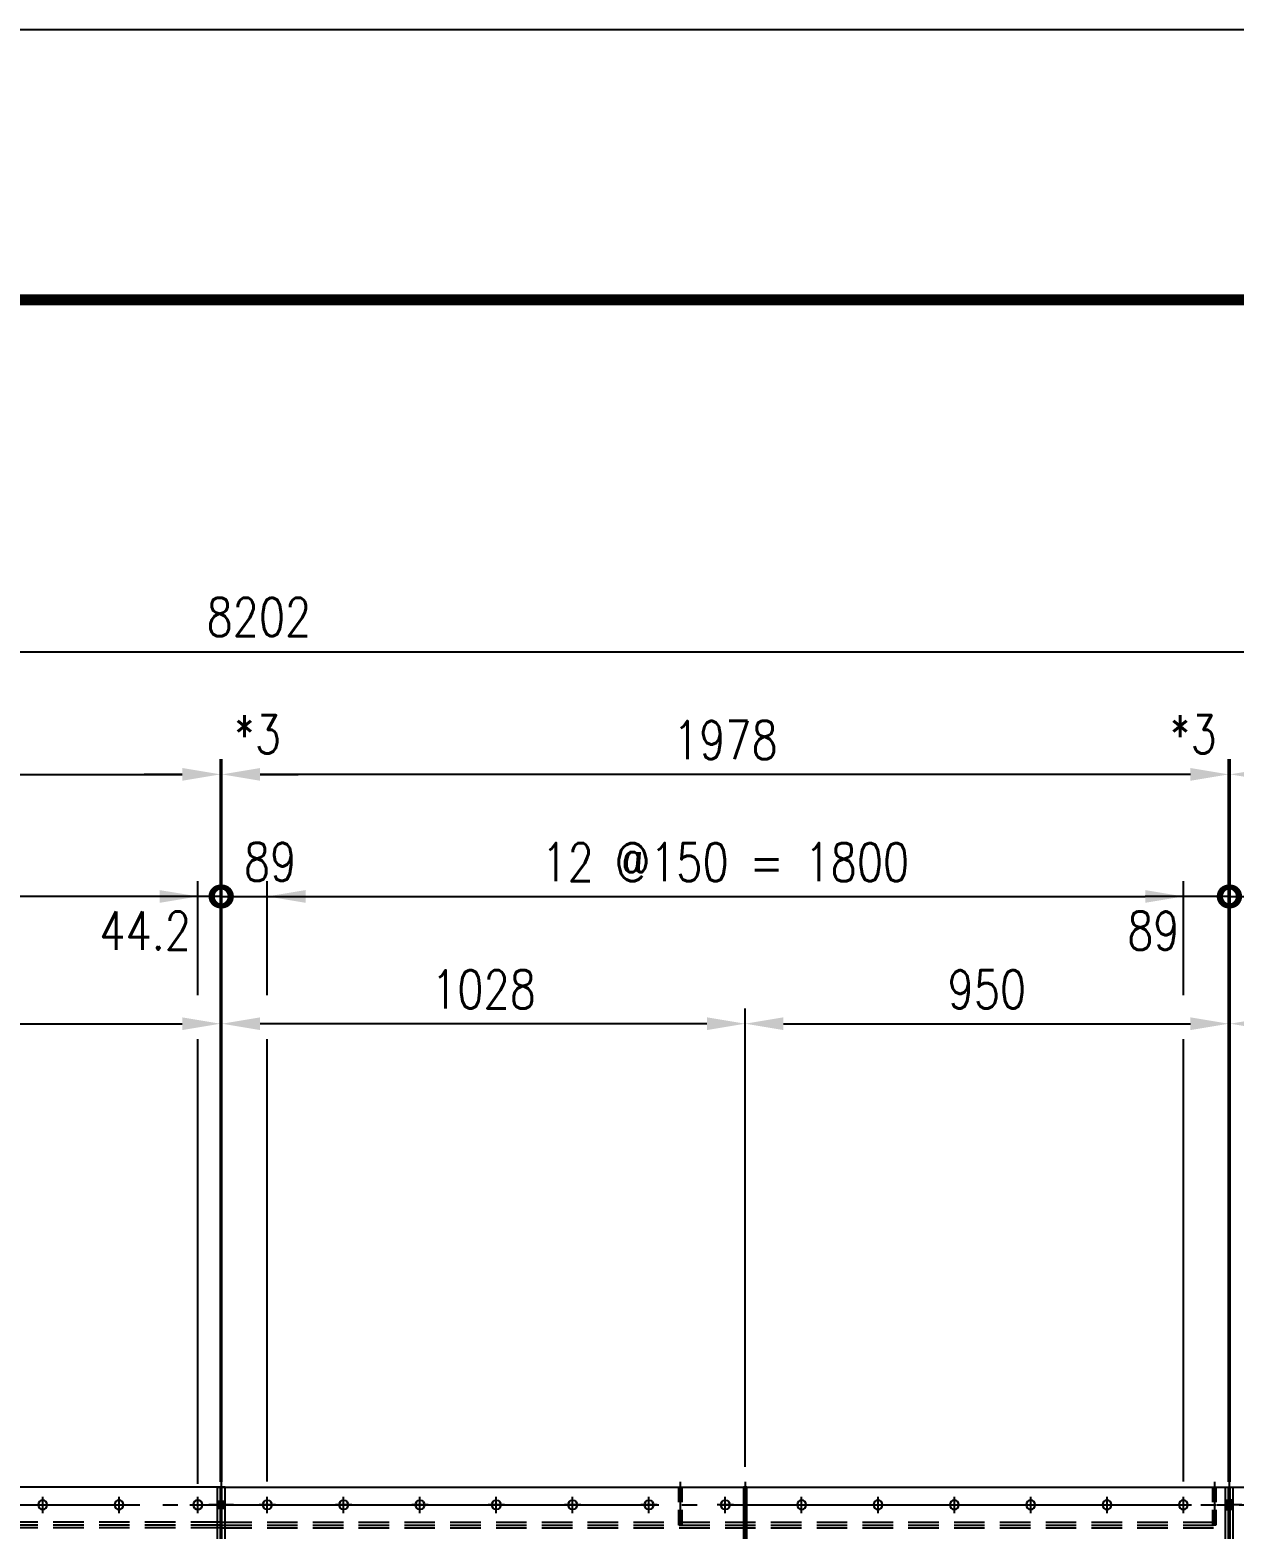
# Model space of a CAD drawing. Header units: millimetres. Extents: x 0 to 232280, y -26939 to 23794.
# Drawn here: x 10465 to 12831, y -5757 to -2810 of the extents above; entities that cross this region are included whole.
import ezdxf

# ---------------------------------------------------------------- set-up
doc = ezdxf.new("R2010")
doc.units = ezdxf.units.MM
doc.header["$LTSCALE"] = 30
doc.linetypes.add('JNK-CENTER', pattern=[34, 30, -1.5, 1, -1.5])
doc.linetypes.add('JNK-HIDDEN', pattern=[3, 2, -1])
for name, color, linetype in [('CEN-R', 1, 'JNK-CENTER'), ('CON-G', 3, 'Continuous'), ('conL-g', 3, 'Continuous'), ('Dim-W', 7, 'Continuous'), ('HID-Y', 2, 'JNK-HIDDEN'), ('STL-OBJT', 7, 'Continuous')]:
    doc.layers.add(name, color=color, linetype=linetype)
doc.styles.add('SIMPLEX', font='simplex.shx', dxfattribs={"width": 0.8})
doc.dimstyles.new('DIM30', dxfattribs={"dimscale": 30, "dimtxt": 2.5, "dimasz": 2.5, "dimexe": 1, "dimexo": 1, "dimgap": 1, "dimtad": 1, "dimdec": 0, "dimdsep": 46, "dimtxsty": 'SIMPLEX', "dimcen": 0, "dimclrd": 7, "dimclre": 7, "dimclrt": 2, "dimadec": 1, "dimazin": 2, "dimtfac": 1, "dimtdec": 0, "dimtix": 1, "dimtmove": 2, "dimatfit": 0, "dimfxl": 1, "dimtolj": 1, "dimtzin": 0, "dimarcsym": 0})

# ---------------------------------------------------------------- blocks, each defined once
blk = doc.blocks.new('TITLE')
at = {"color": 7}
blk.add_line((841, 594.8536585365848), (0, 594.8536585365848), dxfattribs=at)
at = {"color": 7, "const_width": 0.7073170731707307}
blk.add_lwpolyline([(823.3170731707312, 577.1707317073162), (27.93902439025055, 577.1707317073162)], dxfattribs=at)
blk = doc.blocks.new('A$C57EE18C0')
for points in [[(-7.499999999937184, -26.00000010875075), (-7.499999999940304, -44.00000010875075), (7.500000000062812, -26.00000010480042), (7.500000000059693, -44.00000010480042)], [(-7.499999999937184, -130.9999938464414), (-7.499999999940304, -148.9999938464414), (7.500000000062812, -130.999993842491), (7.500000000059693, -148.999993842491)], [(-7.499999965701008, -260.9999938464414), (-7.499999965704127, -278.9999938464414), (7.500000034298989, -260.999993842491), (7.500000034295869, -278.999993842491)], [(-7.499999965701008, -390.9999938464414), (-7.499999965704127, -408.9999938464414), (7.500000034298989, -390.9999938424911), (7.500000034295869, -408.9999938424911)], [(-7.499999965701008, -520.9999938464414), (-7.499999965704127, -538.9999938464414), (7.500000034298989, -520.999993842491), (7.500000034295869, -538.999993842491)], [(-7.499999965700979, -650.9999938464414), (-7.499999965704099, -668.9999938464414), (7.500000034299017, -650.999993842491), (7.500000034295898, -668.999993842491)], [(-7.499999965700979, -798.9999953845083), (-7.499999965704099, -780.9999953845083), (7.500000034299017, -798.9999953884587), (7.500000034295898, -780.9999953884587)], [(-7.499999965701008, -928.9999953845083), (-7.499999965704127, -910.9999953845083), (7.500000034298989, -928.9999953884587), (7.500000034295869, -910.9999953884587)], [(-7.499999965701008, -1058.999995384508), (-7.499999965704127, -1040.999995384508), (7.500000034298989, -1058.999995388459), (7.500000034295869, -1040.999995388459)], [(-7.499999965701008, -1188.999995384508), (-7.499999965704127, -1170.999995384508), (7.500000034298989, -1188.999995388459), (7.500000034295869, -1170.999995388459)], [(-7.499999999937184, -1318.999995384508), (-7.499999999940304, -1300.999995384508), (7.500000000062812, -1318.999995388459), (7.500000000059693, -1300.999995388459)], [(-7.499999999937184, -1423.999989122199), (-7.499999999940304, -1405.999989122199), (7.500000000062812, -1423.999989126149), (7.500000000059693, -1405.999989126149)]]:
    blk.add_solid(points)
at = {"layer": 'CEN-R'}
for p, q in [((0, 51.14424821723878), (0, -1473.733601126081)), ((-24.40582452122362, -35.00000011320299), (24.40582452128547, -35.00000010034819)), ((-24.40582452122362, -139.9999938508936), (24.40582452128547, -139.9999938380388)), ((-24.40582448698744, -269.9999938508936), (24.40582455552164, -269.9999938380388)), ((-24.40582448698744, -399.9999938508936), (24.40582455552164, -399.9999938380388)), ((-24.40582448698744, -529.9999938508936), (24.40582455552164, -529.9999938380388)), ((-24.40582448698742, -659.9999938508936), (24.40582455552167, -659.9999938380388)), ((-24.40582448698742, -789.9999953800561), (24.40582455552167, -789.9999953929109)), ((-24.40582448698744, -919.9999953800561), (24.40582455552164, -919.9999953929109)), ((-24.40582448698744, -1049.999995380056), (24.40582455552164, -1049.999995392911)), ((-24.40582448698744, -1179.999995380056), (24.40582455552164, -1179.999995392911)), ((-24.40582452122362, -1309.999995380056), (24.40582452128547, -1309.999995392911)), ((-24.40582452122362, -1414.999989117747), (24.40582452128547, -1414.999989130602))]:
    blk.add_line(p, q, dxfattribs=at)
at = {"layer": 'CON-G'}
for p, q in [((1.500000001838998, -4.048524715472013e-08), (1.500000000922228, 4.031971911899745e-08)), ((-7.500000000040018, -724.9999946154749), (-7.499999999914507, -1.132029865402728e-07)), ((-1.500000000085493, -1.132029865402728e-07), (-7.499999999914507, -1.132029865402728e-07)), ((-1.499999999959982, -724.9999946154767), (-1.500000000085493, -1.132029865402728e-07)), ((-1.499999999959982, -724.9999946154749), (-1.500000000085493, -1.132029865402728e-07)), ((1.499999999959982, -724.9999946154767), (1.500000000085493, -1.132029865402728e-07)), ((1.499999999959982, -724.9999946154749), (1.500000000085493, -1.132029865402728e-07)), ((7.500000000085493, -1.132029865402728e-07), (1.500000000085493, -1.132029865402728e-07)), ((7.499999999959982, -724.9999946154749), (7.500000000085493, -1.132029865402728e-07)), ((-7.500000000040018, -724.9999946154749), (-7.499999999914507, -1449.999989117747)), ((-1.499999999959982, -724.999994615473), (-1.500000000085493, -1449.999989117747)), ((-1.499999999959982, -724.9999946154749), (-1.500000000085493, -1449.999989117747)), ((1.499999999959982, -724.999994615473), (1.500000000085493, -1449.999989117747)), ((1.499999999959982, -724.9999946154749), (1.500000000085493, -1449.999989117747)), ((7.499999999959982, -724.9999946154749), (7.500000000085493, -1449.999989117747)), ((-1.500000000085493, -1449.999989117747), (-7.499999999914507, -1449.999989117747)), ((1.500000001838998, -1449.999989190464), (1.500000000922228, -1449.999989271269)), ((7.500000000085493, -1449.999989117747), (1.500000000085493, -1449.999989117747))]:
    blk.add_line(p, q, dxfattribs=at)
blk = doc.blocks.new('A$C2FEE125F')
at = {"layer": 'CEN-R'}
for p, q in [((-16.02568226856238, 0), (16.02568226856238, 0)), ((0, 16.02568226856238), (0, -16.02568226856238))]:
    blk.add_line(p, q, dxfattribs=at)
at = {"layer": 'conL-g'}
blk.add_circle((0, 0), 9, dxfattribs=at)
blk = doc.blocks.new('A$C0E622BE6')
at = {"layer": 'CEN-R'}
blk.add_line((2.328306436538696e-10, 13.9743177308701), (-3.492459654808044e-10, -17.5342268741224), dxfattribs=at)
at = {"layer": 'HID-Y'}
for p, q in [((-8.999999999883585, -3.000000001222361), (-9.000000000116415, -8.999999999941792)), ((9, -3.000000001164153), (9, -9))]:
    blk.add_line(p, q, dxfattribs=at)
blk = doc.blocks.new('*D690')
at = {"layer": 'DEFPOINTS', "color": 0, "transparency": 16777216}
for p in [(6739.587615544595, -4033.583586955228), (6739.587615544595, -4049.36094676828), (14941.58761476717, -5694.550472429928)]:
    blk.add_point(p, dxfattribs=at)
at = {"layer": 'Dim-W', "color": 7, "lineweight": -2, "transparency": 16777216}
for p, q in [((6739.587615544595, -4019.36094676828), (6739.587615544595, -4003.583586955228)), ((14941.58761476717, -4297.487635298839), (14941.58761476717, -4003.583586955228)), ((14866.58761476717, -4033.583586955228), (6814.587615544595, -4033.583586955228)), ((14941.58761476717, -4509.616268846803), (14941.58761476717, -4344.77523529073)), ((14941.58761476717, -5664.550472429928), (14941.58761476717, -4583.187080169606))]:
    blk.add_line(p, q, dxfattribs=at)
at = {"layer": 'Dim-W', "color": 7, "transparency": 16777216}
for points in [[(6814.587615544595, -4021.083586955228), (6814.587615544595, -4046.083586955228), (6739.587615544595, -4033.583586955228)], [(14866.58761476717, -4021.083586955228), (14866.58761476717, -4046.083586955228), (14941.58761476717, -4033.583586955228)]]:
    blk.add_solid(points, dxfattribs=at)
at = {"layer": 'Dim-W', "color": 2, "transparency": 16777216, "insert": (10914.58964577941, -3964.2286342388), "char_height": 75, "attachment_point": 5, "style": 'SIMPLEX'}
blk.add_mtext('\\A1;8202', dxfattribs=at)
blk = doc.blocks.new('*D606')
at = {"layer": 'DEFPOINTS', "color": 0, "transparency": 16777216}
for p in [(10839.08761476729, -4763.733960848194), (9669.887619529456, -5664.550472420704), (10839.08761476729, -5674.550473868923)]:
    blk.add_point(p, dxfattribs=at)
at = {"layer": 'Dim-W', "color": 7, "lineweight": -2, "transparency": 16777216}
for p, q in [((9669.887619529456, -5634.550472420704), (9669.887619529456, -4733.733960848194)), ((10839.08761476729, -5644.550473868923), (10839.08761476729, -4733.733960848194)), ((9744.887619529456, -4763.733960848194), (10764.08761476729, -4763.733960848194))]:
    blk.add_line(p, q, dxfattribs=at)
at = {"layer": 'Dim-W', "color": 7, "transparency": 16777216}
for points in [[(9744.887619529456, -4751.233960848194), (9744.887619529456, -4776.233960848194), (9669.887619529456, -4763.733960848194)], [(10764.08761476729, -4751.233960848194), (10764.08761476729, -4776.233960848194), (10839.08761476729, -4763.733960848194)]]:
    blk.add_solid(points, dxfattribs=at)
at = {"layer": 'Dim-W', "color": 2, "transparency": 16777216, "insert": (10254.48761714837, -4696.233960848194), "char_height": 75, "attachment_point": 5, "style": 'SIMPLEX'}
blk.add_mtext('\\A1;1169.2', dxfattribs=at)
blk = doc.blocks.new('*D703')
at = {"layer": 'DEFPOINTS', "color": 0, "transparency": 16777216}
for p in [(10842.08761476712, -4273.583580190207), (10839.08761476712, -5694.550468428995), (10842.08761476712, -5694.550468426827)]:
    blk.add_point(p, dxfattribs=at)
at = {"layer": 'Dim-W', "color": 7, "lineweight": -2, "transparency": 16777216}
for p, q in [((10839.08761476712, -5664.550468428995), (10839.08761476712, -4243.583580190207)), ((10842.08761476712, -5664.550468426827), (10842.08761476712, -4243.583580190207)), ((10764.08761476712, -4273.583580190207), (10689.08761476712, -4273.583580190207)), ((10839.08761476712, -4273.583580190207), (10842.08761476712, -4273.583580190207)), ((10917.08761476712, -4273.583580190207), (10992.08761476712, -4273.583580190207))]:
    blk.add_line(p, q, dxfattribs=at)
at = {"layer": 'Dim-W', "color": 7, "transparency": 16777216}
for points in [[(10764.08761476712, -4261.083580190207), (10764.08761476712, -4286.083580190207), (10839.08761476712, -4273.583580190207)], [(10917.08761476712, -4261.083580190207), (10917.08761476712, -4286.083580190207), (10842.08761476712, -4273.583580190207)]]:
    blk.add_solid(points, dxfattribs=at)
at = {"layer": 'Dim-W', "color": 2, "transparency": 16777216, "insert": (10911.91155484532, -4194.833580190207), "char_height": 75, "attachment_point": 5, "style": 'SIMPLEX'}
blk.add_mtext('\\A1;*3', dxfattribs=at)
blk = doc.blocks.new('*D607')
at = {"layer": 'DEFPOINTS', "color": 0, "transparency": 16777216}
for p in [(8500.687624291793, -4273.583580191895), (10839.08761476712, -4273.583580190207), (10839.08761476712, -4273.583580191895)]:
    blk.add_point(p, dxfattribs=at)
at = {"layer": 'Dim-W', "color": 7, "lineweight": -2, "transparency": 16777216}
for p, q in [((8575.687624291793, -4273.583580191895), (10764.08761476712, -4273.583580191895)), ((10839.08761476712, -4303.583580190207), (10839.08761476712, -4303.583580191895))]:
    blk.add_line(p, q, dxfattribs=at)
at = {"layer": 'Dim-W', "color": 7, "transparency": 16777216}
for points in [[(8575.687624291793, -4261.083580191895), (8575.687624291793, -4286.083580191895), (8500.687624291793, -4273.583580191895)], [(10764.08761476712, -4261.083580191895), (10764.08761476712, -4286.083580191895), (10839.08761476712, -4273.583580191895)]]:
    blk.add_solid(points, dxfattribs=at)
at = {"layer": 'Dim-W', "color": 2, "transparency": 16777216, "insert": (9669.887619529456, -4206.083580191895), "char_height": 75, "attachment_point": 5, "style": 'SIMPLEX'}
blk.add_mtext('\\A1;2338.4', dxfattribs=at)
blk = doc.blocks.new('_DotSmall')
at = {"color": 0, "linetype": 'ByBlock', "const_width": 0.5}
blk.add_lwpolyline([(-0.0625, 0, 1), (0.0625, 0, 1)], format="xyb", close=True, dxfattribs=at)
blk = doc.blocks.new('*D708')
at = {"layer": 'DEFPOINTS', "color": 0, "transparency": 16777216}
for p in [(10794.88761952946, -4513.58357342662), (10839.08761476712, -5674.55047363121), (10794.88761952946, -5698.524783413475)]:
    blk.add_point(p, dxfattribs=at)
at = {"layer": 'Dim-W', "color": 7, "lineweight": -2, "transparency": 16777216}
for p, q in [((10794.88761952946, -4707.504896410301), (10794.88761952946, -4483.58357342662)), ((10839.08761476712, -5644.55047363121), (10839.08761476712, -4483.58357342662)), ((10794.88761952946, -4513.58357342662), (10719.88761952946, -4513.58357342662)), ((10839.08761476712, -4513.58357342662), (10794.88761952946, -4513.58357342662)), ((10839.08761476712, -4513.58357342662), (10914.08761476712, -4513.58357342662)), ((10794.88761952946, -5668.524783413475), (10794.88761952946, -4794.090362687562))]:
    blk.add_line(p, q, dxfattribs=at)
at = {"layer": 'Dim-W', "color": 7, "lineweight": -2, "transparency": 16777216, "xscale": 75, "yscale": 75, "zscale": 75, "rotation": 180}
blk.add_blockref('_DotSmall', (10839.08761476712, -4513.58357342662), dxfattribs=at)
at = {"layer": 'Dim-W', "color": 2, "transparency": 16777216, "insert": (10691.07348662231, -4580.904020758866), "char_height": 75, "attachment_point": 5, "style": 'SIMPLEX'}
blk.add_mtext('\\A1;44.2', dxfattribs=at)
blk = doc.blocks.new('_None')
blk = doc.blocks.new('*D610')
at = {"layer": 'DEFPOINTS', "color": 0, "transparency": 16777216}
for p in [(8544.887619529454, -4513.58357342662), (8544.887619529454, -4513.58357342662), (10794.88761952946, -4513.58357342662)]:
    blk.add_point(p, dxfattribs=at)
at = {"layer": 'Dim-W', "color": 7, "lineweight": -2, "transparency": 16777216}
blk.add_line((10719.88761952946, -4513.58357342662), (8619.887619529454, -4513.58357342662), dxfattribs=at)
at = {"layer": 'Dim-W', "color": 7, "transparency": 16777216}
for points in [[(8619.887619529454, -4501.08357342662), (8619.887619529454, -4526.08357342662), (8544.887619529454, -4513.58357342662)], [(10719.88761952946, -4501.08357342662), (10719.88761952946, -4526.08357342662), (10794.88761952946, -4513.58357342662)]]:
    blk.add_solid(points, dxfattribs=at)
at = {"layer": 'Dim-W', "color": 2, "transparency": 16777216, "insert": (9669.887619529456, -4446.08357342662), "char_height": 75, "attachment_point": 5, "style": 'SIMPLEX'}
blk.add_mtext('\\A1;15 @150 = 2250', dxfattribs=at)
blk = doc.blocks.new('*D709')
at = {"layer": 'DEFPOINTS', "color": 0, "transparency": 16777216}
for p in [(12820.08761476696, -4273.583580192793), (12820.08761476696, -5694.550468429416), (12823.08761476696, -5694.550468431584)]:
    blk.add_point(p, dxfattribs=at)
at = {"layer": 'Dim-W', "color": 7, "lineweight": -2, "transparency": 16777216}
for p, q in [((12820.08761476696, -5664.550468429416), (12820.08761476696, -4243.583580192793)), ((12823.08761476696, -5664.550468431584), (12823.08761476696, -4243.583580192793)), ((12745.08761476696, -4273.583580192793), (12670.08761476696, -4273.583580192793)), ((12823.08761476696, -4273.583580192793), (12820.08761476696, -4273.583580192793)), ((12898.08761476696, -4273.583580192793), (12973.08761476696, -4273.583580192793))]:
    blk.add_line(p, q, dxfattribs=at)
at = {"layer": 'Dim-W', "color": 7, "transparency": 16777216}
for points in [[(12745.08761476696, -4261.083580192793), (12745.08761476696, -4286.083580192793), (12820.08761476696, -4273.583580192793)], [(12898.08761476696, -4261.083580192793), (12898.08761476696, -4286.083580192793), (12823.08761476696, -4273.583580192793)]]:
    blk.add_solid(points, dxfattribs=at)
at = {"layer": 'Dim-W', "color": 2, "transparency": 16777216, "insert": (12750.26367468876, -4194.833580192793), "char_height": 75, "attachment_point": 5, "style": 'SIMPLEX'}
blk.add_mtext('\\A1;*3', dxfattribs=at)
blk = doc.blocks.new('*D710')
at = {"layer": 'DEFPOINTS', "color": 0, "transparency": 16777216}
for p in [(12873.58761476724, -4513.583573427521), (12823.08761475121, -5674.550473632111), (12873.58761476724, -5693.52478723135)]:
    blk.add_point(p, dxfattribs=at)
at = {"layer": 'Dim-W', "color": 7, "lineweight": -2, "transparency": 16777216}
for p, q in [((12823.08761475121, -5644.550473632111), (12823.08761475121, -4483.583573427521)), ((12873.58761476724, -4707.504896410301), (12873.58761476724, -4483.583573427521)), ((12823.08761475121, -4513.583573427521), (12748.08761475121, -4513.583573427521)), ((12823.08761475121, -4513.583573427521), (12873.58761476724, -4513.583573427521)), ((12948.58761476724, -4513.583573427521), (13023.58761476724, -4513.583573427521)), ((12873.58761476724, -5663.52478723135), (12873.58761476724, -4794.090362687562))]:
    blk.add_line(p, q, dxfattribs=at)
at = {"layer": 'Dim-W', "color": 7, "transparency": 16777216}
blk.add_solid([(12948.58761476724, -4501.083573427521), (12948.58761476724, -4526.083573427521), (12873.58761476724, -4513.583573427521)], dxfattribs=at)
at = {"layer": 'Dim-W', "color": 7, "lineweight": -2, "transparency": 16777216, "xscale": 75, "yscale": 75, "zscale": 75}
blk.add_blockref('_DotSmall', (12823.08761475121, -4513.583573427521), dxfattribs=at)
at = {"layer": 'Dim-W', "color": 2, "transparency": 16777216, "insert": (12950.33039222156, -4448.046859438567), "char_height": 75, "attachment_point": 5, "style": 'SIMPLEX'}
blk.add_mtext('\\A1;50.5', dxfattribs=at)
blk = doc.blocks.new('*D711')
at = {"layer": 'DEFPOINTS', "color": 0, "transparency": 16777216}
for p in [(12731.08761476713, -4513.583573427521), (12820.08761476696, -5674.550473632111), (12731.08761476713, -5693.524787278147)]:
    blk.add_point(p, dxfattribs=at)
at = {"layer": 'Dim-W', "color": 7, "lineweight": -2, "transparency": 16777216}
for p, q in [((12731.08761476713, -4707.504896410301), (12731.08761476713, -4483.583573427521)), ((12820.08761476696, -5644.550473632111), (12820.08761476696, -4483.583573427521)), ((12731.08761476713, -4513.583573427521), (12656.08761476713, -4513.583573427521)), ((12820.08761476696, -4513.583573427521), (12731.08761476713, -4513.583573427521)), ((12820.08761476696, -4513.583573427521), (12895.08761476696, -4513.583573427521)), ((12731.08761476713, -5663.524787278147), (12731.08761476713, -4794.090362687562))]:
    blk.add_line(p, q, dxfattribs=at)
at = {"layer": 'Dim-W', "color": 7, "lineweight": -2, "transparency": 16777216, "xscale": 75, "yscale": 75, "zscale": 75, "rotation": 180}
blk.add_blockref('_DotSmall', (12820.08761476696, -4513.583573427521), dxfattribs=at)
at = {"layer": 'Dim-W', "color": 2, "transparency": 16777216, "insert": (12672.07348662215, -4580.904020759766), "char_height": 75, "attachment_point": 5, "style": 'SIMPLEX'}
blk.add_mtext('\\A1;89', dxfattribs=at)
blk = doc.blocks.new('*D611')
at = {"layer": 'DEFPOINTS', "color": 0, "transparency": 16777216}
for p in [(12820.08761476697, -4763.733960850783), (11870.08761000495, -5664.550472420704), (12820.08761476697, -5674.550473785634)]:
    blk.add_point(p, dxfattribs=at)
at = {"layer": 'Dim-W', "color": 7, "lineweight": -2, "transparency": 16777216}
for p, q in [((11870.08761000495, -5634.550472420704), (11870.08761000495, -4733.733960850783)), ((12820.08761476697, -5644.550473785634), (12820.08761476697, -4733.733960850783)), ((11945.08761000495, -4763.733960850783), (12745.08761476697, -4763.733960850783))]:
    blk.add_line(p, q, dxfattribs=at)
at = {"layer": 'Dim-W', "color": 7, "transparency": 16777216}
for points in [[(11945.08761000495, -4751.233960850783), (11945.08761000495, -4776.233960850783), (11870.08761000495, -4763.733960850783)], [(12745.08761476697, -4751.233960850783), (12745.08761476697, -4776.233960850783), (12820.08761476697, -4763.733960850783)]]:
    blk.add_solid(points, dxfattribs=at)
at = {"layer": 'Dim-W', "color": 2, "transparency": 16777216, "insert": (12345.08761238596, -4696.233960850783), "char_height": 75, "attachment_point": 5, "style": 'SIMPLEX'}
blk.add_mtext('\\A1;950', dxfattribs=at)
blk = doc.blocks.new('*D612')
at = {"layer": 'DEFPOINTS', "color": 0, "transparency": 16777216}
for p in [(10842.08761476712, -4763.733960848194), (10842.08761476712, -5674.550473868923), (11870.08761000495, -5664.550472420704)]:
    blk.add_point(p, dxfattribs=at)
at = {"layer": 'Dim-W', "color": 7, "lineweight": -2, "transparency": 16777216}
for p, q in [((10842.08761476712, -5644.550473868923), (10842.08761476712, -4733.733960848194)), ((11870.08761000495, -5634.550472420704), (11870.08761000495, -4733.733960848194)), ((11795.08761000495, -4763.733960848194), (10917.08761476712, -4763.733960848194))]:
    blk.add_line(p, q, dxfattribs=at)
at = {"layer": 'Dim-W', "color": 7, "transparency": 16777216}
for points in [[(10917.08761476712, -4751.233960848194), (10917.08761476712, -4776.233960848194), (10842.08761476712, -4763.733960848194)], [(11795.08761000495, -4751.233960848194), (11795.08761000495, -4776.233960848194), (11870.08761000495, -4763.733960848194)]]:
    blk.add_solid(points, dxfattribs=at)
at = {"layer": 'Dim-W', "color": 2, "transparency": 16777216, "insert": (11356.08761238604, -4696.233960848194), "char_height": 75, "attachment_point": 5, "style": 'SIMPLEX'}
blk.add_mtext('\\A1;1028', dxfattribs=at)
blk = doc.blocks.new('*D613')
at = {"layer": 'DEFPOINTS', "color": 0, "transparency": 16777216}
for p in [(10842.08761476729, -4273.583580190207), (10842.08761476729, -4273.583580192793), (12820.08761476696, -4273.583580192793)]:
    blk.add_point(p, dxfattribs=at)
at = {"layer": 'Dim-W', "color": 7, "lineweight": -2, "transparency": 16777216}
for p, q in [((12745.08761476696, -4273.583580192793), (10917.08761476729, -4273.583580192793)), ((10842.08761476729, -4303.583580190207), (10842.08761476729, -4303.583580192793))]:
    blk.add_line(p, q, dxfattribs=at)
at = {"layer": 'Dim-W', "color": 7, "transparency": 16777216}
for points in [[(10917.08761476729, -4261.083580192793), (10917.08761476729, -4286.083580192793), (10842.08761476729, -4273.583580192793)], [(12745.08761476696, -4261.083580192793), (12745.08761476696, -4286.083580192793), (12820.08761476696, -4273.583580192793)]]:
    blk.add_solid(points, dxfattribs=at)
at = {"layer": 'Dim-W', "color": 2, "transparency": 16777216, "insert": (11831.08761476713, -4206.083580192793), "char_height": 75, "attachment_point": 5, "style": 'SIMPLEX'}
blk.add_mtext('\\A1;1978', dxfattribs=at)
blk = doc.blocks.new('*D712')
at = {"layer": 'DEFPOINTS', "color": 0, "transparency": 16777216}
for p in [(14938.58761476694, -4273.58356801531), (12823.08761476697, -5694.550461608349), (14938.58761476694, -5694.550458899283)]:
    blk.add_point(p, dxfattribs=at)
at = {"layer": 'Dim-W', "color": 7, "lineweight": -2, "transparency": 16777216}
for p, q in [((12823.08761476697, -5664.550461608349), (12823.08761476697, -4243.58356801531)), ((14938.58761476694, -5664.550458899283), (14938.58761476694, -4243.58356801531)), ((12898.08761476697, -4273.58356801531), (14863.58761476694, -4273.58356801531))]:
    blk.add_line(p, q, dxfattribs=at)
at = {"layer": 'Dim-W', "color": 7, "transparency": 16777216}
for points in [[(12898.08761476697, -4261.08356801531), (12898.08761476697, -4286.08356801531), (12823.08761476697, -4273.58356801531)], [(14863.58761476694, -4261.08356801531), (14863.58761476694, -4286.08356801531), (14938.58761476694, -4273.58356801531)]]:
    blk.add_solid(points, dxfattribs=at)
at = {"layer": 'Dim-W', "color": 2, "transparency": 16777216, "insert": (13880.83761476696, -4206.08356801531), "char_height": 75, "attachment_point": 5, "style": 'SIMPLEX'}
blk.add_mtext('\\A1;2115.5', dxfattribs=at)
blk = doc.blocks.new('*D615')
at = {"layer": 'DEFPOINTS', "color": 0, "transparency": 16777216}
for p in [(12823.08761475121, -4763.733960850783), (12823.08761475121, -5674.550473632111), (13880.58761476696, -5664.550472352625)]:
    blk.add_point(p, dxfattribs=at)
at = {"layer": 'Dim-W', "color": 7, "lineweight": -2, "transparency": 16777216}
for p, q in [((12823.08761475121, -5644.550473632111), (12823.08761475121, -4733.733960850783)), ((13880.58761476696, -5634.550472352625), (13880.58761476696, -4733.733960850783)), ((13805.58761476696, -4763.733960850783), (12898.08761475121, -4763.733960850783))]:
    blk.add_line(p, q, dxfattribs=at)
at = {"layer": 'Dim-W', "color": 7, "transparency": 16777216}
for points in [[(12898.08761475121, -4751.233960850783), (12898.08761475121, -4776.233960850783), (12823.08761475121, -4763.733960850783)], [(13805.58761476696, -4751.233960850783), (13805.58761476696, -4776.233960850783), (13880.58761476696, -4763.733960850783)]]:
    blk.add_solid(points, dxfattribs=at)
at = {"layer": 'Dim-W', "color": 2, "transparency": 16777216, "insert": (13351.83761475909, -4696.233960850783), "char_height": 75, "attachment_point": 5, "style": 'SIMPLEX'}
blk.add_mtext('\\A1;1057.5', dxfattribs=at)
blk = doc.blocks.new('*D717')
at = {"layer": 'DEFPOINTS', "color": 0, "transparency": 16777216}
for p in [(10931.08761476713, -4513.583573424979), (10842.08761476729, -5674.55047363121), (10931.08761476713, -5693.524787274866)]:
    blk.add_point(p, dxfattribs=at)
at = {"layer": 'Dim-W', "color": 7, "lineweight": -2, "transparency": 16777216}
for p, q in [((10842.08761476729, -5644.55047363121), (10842.08761476729, -4483.583573424979)), ((10931.08761476713, -4707.504896410301), (10931.08761476713, -4483.583573424979)), ((10842.08761476729, -4513.583573424979), (10767.08761476729, -4513.583573424979)), ((10842.08761476729, -4513.583573424979), (10931.08761476713, -4513.583573424979)), ((10931.08761476713, -4513.583573424979), (11006.08761476713, -4513.583573424979)), ((10931.08761476713, -5663.524787274866), (10931.08761476713, -4794.090362687562))]:
    blk.add_line(p, q, dxfattribs=at)
at = {"layer": 'Dim-W', "color": 7, "lineweight": -2, "transparency": 16777216, "xscale": 75, "yscale": 75, "zscale": 75}
blk.add_blockref('_DotSmall', (10842.08761476729, -4513.583573424979), dxfattribs=at)
at = {"layer": 'Dim-W', "color": 2, "transparency": 16777216, "insert": (10936.61632790914, -4445.539534478823), "char_height": 75, "attachment_point": 5, "style": 'SIMPLEX'}
blk.add_mtext('\\A1;89', dxfattribs=at)
blk = doc.blocks.new('*D616')
at = {"layer": 'DEFPOINTS', "color": 0, "transparency": 16777216}
for p in [(10931.28761476713, -4513.583573424979), (12731.08761476713, -4513.583573427521), (12731.08761476713, -4513.58357342588)]:
    blk.add_point(p, dxfattribs=at)
at = {"layer": 'Dim-W', "color": 7, "lineweight": -2, "transparency": 16777216}
for p, q in [((12731.08761476713, -4483.583573427521), (12731.08761476713, -4483.58357342588)), ((11006.28761476713, -4513.58357342588), (12656.08761476713, -4513.58357342588)), ((10931.28761476713, -4543.583573424979), (10931.28761476713, -4543.58357342588))]:
    blk.add_line(p, q, dxfattribs=at)
at = {"layer": 'Dim-W', "color": 7, "transparency": 16777216}
for points in [[(11006.28761476713, -4501.08357342588), (11006.28761476713, -4526.08357342588), (10931.28761476713, -4513.58357342588)], [(12656.08761476713, -4501.08357342588), (12656.08761476713, -4526.08357342588), (12731.08761476713, -4513.58357342588)]]:
    blk.add_solid(points, dxfattribs=at)
at = {"layer": 'Dim-W', "color": 2, "transparency": 16777216, "insert": (11831.18761476713, -4446.08357342588), "char_height": 75, "attachment_point": 5, "style": 'SIMPLEX'}
blk.add_mtext('\\A1;12 @150 = 1800', dxfattribs=at)

msp = doc.modelspace()

# ---------------------------------------------------------------- linework, layer by layer
at = {"layer": 'CEN-R'}
for p, q in [((12821.587614767, -7164.550465661259), (12821.58761476691, -5634.5504710732)), ((11742.53762429192, -5664.550472666011), (11742.53762429192, -5749.550472666011)), ((11870.08761001272, -5664.550472353556), (11870.08761001263, -7134.550465588509)), ((12792.13762429225, -5664.550472666011), (12792.13762429225, -5749.550472666011)), ((6720.613297035401, -5709.550468370615), (14960.56193249927, -5709.550465664544))]:
    msp.add_line(p, q, dxfattribs=at)
at = {"layer": 'CON-G'}
for p, q in [((10840.58761476721, -5674.550473859361), (8500.68762429314, -5674.550473712146)), ((10840.5876147672, -5674.550473859361), (12820.08761476716, -5674.55047370873)), ((10840.5876147672, -5674.550473859361), (12820.08761476562, -5674.550473713047)), ((12814.08761476787, -6177.550327541168), (12814.0876147687, -5674.550473779045)), ((12823.08761476676, -5674.550473708599), (12820.08761476768, -5674.550473627794)), ((12820.08761476875, -5674.550473706327), (12823.08761476783, -5674.550473625522)), ((12820.08761476787, -6183.550468369673), (12820.0876147687, -5674.550473779045)), ((12823.08761475276, -5674.550473627794), (14938.58761475121, -5674.550471076689)), ((12823.08761476782, -6183.571302707805), (12823.087614767, -5674.550473779045)), ((12823.08761475121, -5674.550473632111), (14938.58761475121, -5674.550471076689)), ((12829.08761476782, -6177.73297582233), (12829.087614767, -5674.550473779045))]:
    msp.add_line(p, q, dxfattribs=at)
msp.add_lwpolyline([(11867.08761001263, -7124.550465588509), (11873.08761001263, -7124.550465588509), (11873.08761001272, -5674.550472353556), (11867.08761001272, -5674.550472353556)], close=True, dxfattribs=at)
at = {"layer": 'Dim-W'}
msp.add_solid([(12814.08761375233, -5700.550467673022), (12814.0876145302, -5718.550464966831), (12829.08761453084, -5700.550464966947), (12829.08761480684, -5718.550464966831)], dxfattribs=at)
at = {"layer": 'HID-Y'}
for p, q in [((10840.58761476721, -5743.550476865867), (8509.687624291771, -5743.550470925238)), ((10840.5876147672, -5743.550476865867), (12811.08761476853, -5743.550470921822)), ((10840.5876147672, -5743.550476865867), (12811.08761476698, -5743.550470926139)), ((10840.58761476721, -5749.550468866164), (8509.687624291771, -5749.550468219164)), ((10840.58761476721, -5754.550468866209), (8509.687624291771, -5754.550468219149)), ((10840.5876147672, -5749.550468866164), (12811.08761476853, -5749.550468215748)), ((10840.5876147672, -5749.550468866164), (12811.08761476698, -5749.550468220064)), ((10840.5876147672, -5754.550468866209), (12811.08761476853, -5754.550468215733)), ((10840.5876147672, -5754.550468866209), (12811.08761476698, -5754.55046822005))]:
    msp.add_line(p, q, dxfattribs=at)
at = {"layer": 'HID-Y', "ltscale": 0.5}
for points in [[(11739.53762429192, -5674.550472666011), (11745.53762429192, -5674.550472666011), (11745.53762429192, -5749.550472666011), (11739.53762429192, -5749.550472666011)], [(12789.13762429225, -5674.550472666011), (12795.13762429225, -5674.550472666011), (12795.13762429225, -5749.550472666011), (12789.13762429225, -5749.550472666011)]]:
    msp.add_lwpolyline(points, close=True, dxfattribs=at)

# ---------------------------------------------------------------- block references
at = {"linetype": 'ByBlock', "xscale": 29.99999999699995, "yscale": 29.99999999699995, "zscale": 29.99999999699995}
msp.add_blockref('TITLE', (1.198058801309034e-05, -20655.88268057358), dxfattribs=at)
at = {"layer": 'CON-G', "xscale": -1, "rotation": 180}
for p in [(10489.88761952945, -5709.550463715248), (10639.88761952945, -5709.55046393357), (10794.68761953006, -5709.550467032654), (11981.08761476713, -5709.550465572695), (12131.08761476713, -5709.550465791017), (12281.08761476713, -5709.550466009341), (12431.08761476713, -5709.550466227663), (12581.08761476713, -5709.550466445986), (12731.08761476713, -5709.55046954671)]:
    msp.add_blockref('A$C2FEE125F', p, dxfattribs=at)
at = {"layer": 'CON-G', "rotation": 180}
for p in [(10931.08761476713, -5709.550469543428), (11081.08761476713, -5709.550466445986), (11231.08761476713, -5709.550466227663), (11381.08761476713, -5709.550466009341), (11531.08761476713, -5709.550465791017), (11681.08761476713, -5709.550465572695), (11831.08761476713, -5709.550466692292)]:
    msp.add_blockref('A$C2FEE125F', p, dxfattribs=at)
at = {"layer": 'Dim-W'}
msp.add_blockref('A$C57EE18C0', (10840.5876147672, -5674.55047375572), dxfattribs=at)
at = {"layer": 'Dim-W', "xscale": -1}
msp.add_blockref('A$C57EE18C0', (10840.5876147672, -5674.55047375572), dxfattribs=at)
at = {"layer": 'STL-OBJT', "xscale": -1, "rotation": 90}
for p in [(12811.08761582124, -5709.550468348185), (12811.08761504331, -5709.550465642111), (12811.08761297318, -5709.550470378979), (12811.08761375111, -5709.550467672905)]:
    msp.add_blockref('A$C0E622BE6', p, dxfattribs=at)
at = {"layer": 'STL-OBJT'}
for p, rotation in [((12811.08761371007, -5709.550466676992), 90), ((12832.08761297621, -5709.550470378979), 270), ((12832.08761375414, -5709.550467672905), 270)]:
    msp.add_blockref('A$C0E622BE6', p, dxfattribs=dict(at, rotation=rotation))

# ---------------------------------------------------------------- dimensions: what is measured, and where the dimension line sits
at = {"layer": 'Dim-W'}
dim = msp.add_linear_dim(base=(6739.587615544595, -4033.583586955228), p1=(14941.58761476717, -5694.550472429928), p2=(6739.587615544595, -4049.36094676828), angle=180, dimstyle='DIM30', dxfattribs=at)
dim.commit()
dim.dimension.update_dxf_attribs({"geometry": '*D690', "text_midpoint": (10914.58964577941, -3964.2286342388), "dimtype": 160})
dim = msp.add_linear_dim(base=(10842.08761476712, -4273.583580190207), p1=(10839.08761476712, -5694.550468428995), p2=(10842.08761476712, -5694.550468426827), text='*<>', dimstyle='DIM30', dxfattribs=at)
dim.commit()
dim.dimension.update_dxf_attribs({"geometry": '*D703', "text_midpoint": (10911.91155484532, -4194.833580190207), "dimtype": 160})
dim = msp.add_linear_dim(base=(12820.08761476696, -4273.583580192793), p1=(12823.08761476696, -5694.550468431584), p2=(12820.08761476696, -5694.550468429416), angle=180, text='*<>', dimstyle='DIM30', dxfattribs=at)
dim.commit()
dim.dimension.update_dxf_attribs({"geometry": '*D709', "text_midpoint": (12750.26367468876, -4194.833580192793), "dimtype": 160})
for base, p1, p2, picture, middle in [((10839.08761476712, -4273.583580191895), (8500.687624291793, -4273.583580191895), (10839.08761476712, -4273.583580190207), '*D607', (9669.887619529456, -4206.083580191895)), ((14938.58761476694, -4273.58356801531), (12823.08761476697, -5694.550461608349), (14938.58761476694, -5694.550458899283), '*D712', (13880.83761476696, -4206.08356801531)), ((10839.08761476729, -4763.733960848194), (9669.887619529456, -5664.550472420704), (10839.08761476729, -5674.550473868923), '*D606', (10254.48761714837, -4696.233960848194))]:
    dim = msp.add_linear_dim(base=base, p1=p1, p2=p2, dimstyle='DIM30', override={"dimdec": 1}, dxfattribs=at)
    dim.commit()
    dim.dimension.update_dxf_attribs({"geometry": picture, "text_midpoint": middle})
for base, p1, p2, picture, middle in [((10842.08761476729, -4273.583580192793), (12820.08761476696, -4273.583580192793), (10842.08761476729, -4273.583580190207), '*D613', (11831.08761476713, -4206.083580192793)), ((10842.08761476712, -4763.733960848194), (11870.08761000495, -5664.550472420704), (10842.08761476712, -5674.550473868923), '*D612', (11356.08761238604, -4696.233960848194)), ((12820.08761476697, -4763.733960850783), (11870.08761000495, -5664.550472420704), (12820.08761476697, -5674.550473785634), '*D611', (12345.08761238596, -4696.233960850783)), ((12823.08761475121, -4763.733960850783), (13880.58761476696, -5664.550472352625), (12823.08761475121, -5674.550473632111), '*D615', (13351.83761475909, -4696.233960850783))]:
    dim = msp.add_linear_dim(base=base, p1=p1, p2=p2, angle=180, dimstyle='DIM30', override={"dimdec": 1}, dxfattribs=at)
    dim.commit()
    dim.dimension.update_dxf_attribs({"geometry": picture, "text_midpoint": middle})
dim = msp.add_linear_dim(base=(8544.887619529454, -4513.58357342662), p1=(10794.88761952946, -4513.58357342662), p2=(8544.887619529454, -4513.58357342662), text='15 @150 = <>', dimstyle='DIM30', dxfattribs=at)
dim.commit()
dim.dimension.update_dxf_attribs({"geometry": '*D610', "text_midpoint": (9669.887619529456, -4446.08357342662)})
dim = msp.add_linear_dim(base=(12731.08761476713, -4513.58357342588), p1=(10931.28761476713, -4513.583573424979), p2=(12731.08761476713, -4513.583573427521), angle=180, text='12 @150 = <>', dimstyle='DIM30', dxfattribs=at)
dim.commit()
dim.dimension.update_dxf_attribs({"geometry": '*D616', "text_midpoint": (11831.18761476713, -4446.08357342588)})
for base, p1, p2, override, picture, middle in [((10931.08761476713, -4513.583573424979), (10842.08761476729, -5674.55047363121), (10931.08761476713, -5693.524787274866), {"dimdec": 1, "dimblk1": 'DotSmall', "dimblk2": 'None', "dimsah": 1}, '*D717', (10936.61632790914, -4445.539534478823)), ((12873.58761476724, -4513.583573427521), (12823.08761475121, -5674.550473632111), (12873.58761476724, -5693.52478723135), {"dimdec": 1, "dimblk1": 'DotSmall', "dimsah": 1}, '*D710', (12950.33039222156, -4448.046859438567))]:
    dim = msp.add_linear_dim(base=base, p1=p1, p2=p2, dimstyle='DIM30', override=override, dxfattribs=at)
    dim.commit()
    dim.dimension.update_dxf_attribs({"geometry": picture, "text_midpoint": middle, "dimtype": 160})
for base, p1, p2, picture, middle in [((10794.88761952946, -4513.58357342662), (10839.08761476712, -5674.55047363121), (10794.88761952946, -5698.524783413475), '*D708', (10691.07348662231, -4580.904020758866)), ((12731.08761476713, -4513.583573427521), (12820.08761476696, -5674.550473632111), (12731.08761476713, -5693.524787278147), '*D711', (12672.07348662215, -4580.904020759766))]:
    dim = msp.add_linear_dim(base=base, p1=p1, p2=p2, angle=180, dimstyle='DIM30', override={"dimdec": 1, "dimblk1": 'DotSmall', "dimblk2": 'None', "dimsah": 1}, dxfattribs=at)
    dim.commit()
    dim.dimension.update_dxf_attribs({"geometry": picture, "text_midpoint": middle, "dimtype": 160})

doc.saveas('drawing.dxf')
